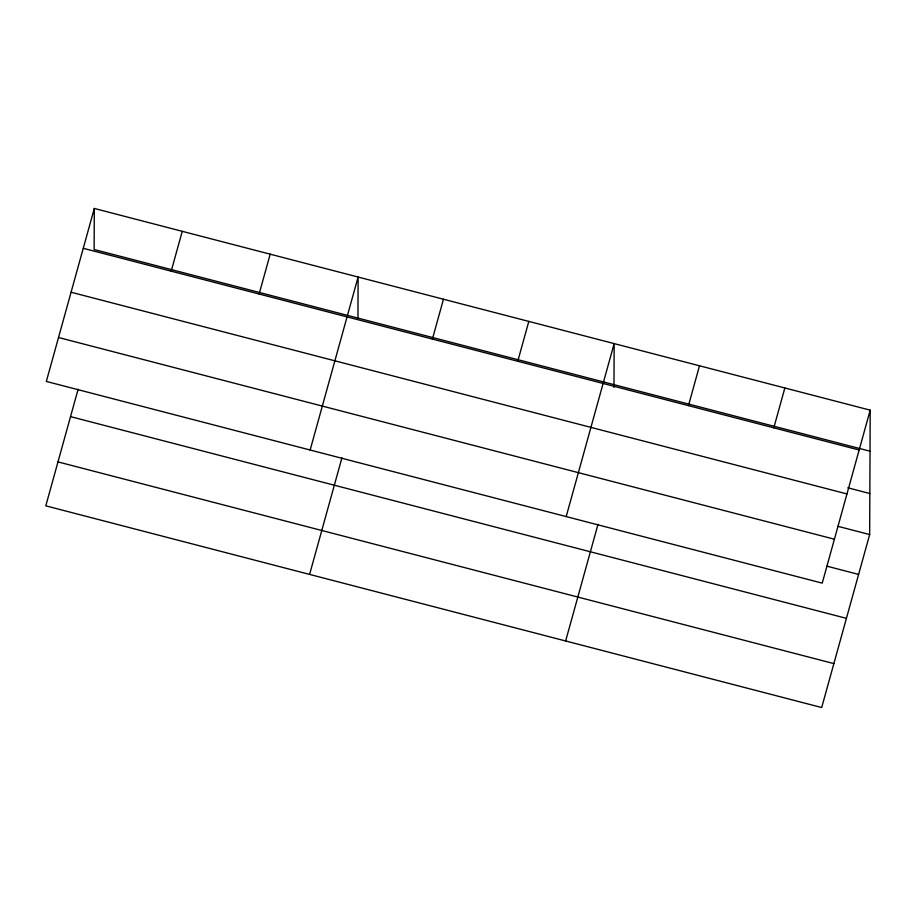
<?xml version="1.0" encoding="UTF-8"?>
<svg xmlns="http://www.w3.org/2000/svg" width="916" height="916" viewBox="0 0 916 916"><rect width="100%" height="100%" fill="white"/><g stroke="black" fill="none" stroke-linecap="round" stroke-linejoin="round"><path stroke-width="1.37" d="M78.146 389.174L45.8 505.838L821.686 707.541L869.662 534.566L870.2 410.162L94.314 208.459L94.13 249.507L870.017 451.222M357.938 318.092L358.11 277.033L310.146 450.019M613.972 387.468L614.155 343.603L566.191 516.578M94.314 208.459L46.338 381.434L822.225 583.149L870.2 410.162M171.2 271.159L182.25 231.313M259.125 294.025L270.186 254.179M309.597 574.412L341.954 457.76M432.409 339.069L443.459 299.223M517.758 361.259L528.807 321.413M565.641 640.982L597.999 524.33M688.454 405.639L699.503 365.793M773.802 427.829L784.852 387.983M83.264 248.305L859.151 450.019M847.815 487.793L869.834 493.518M71.082 292.238L846.968 493.942M838.003 526.334L869.662 534.566M58.521 337.5L834.407 539.215M826.942 566.18L858.613 574.412M70.532 416.631L846.43 618.346M57.983 461.904L833.869 663.608"/></g></svg>
